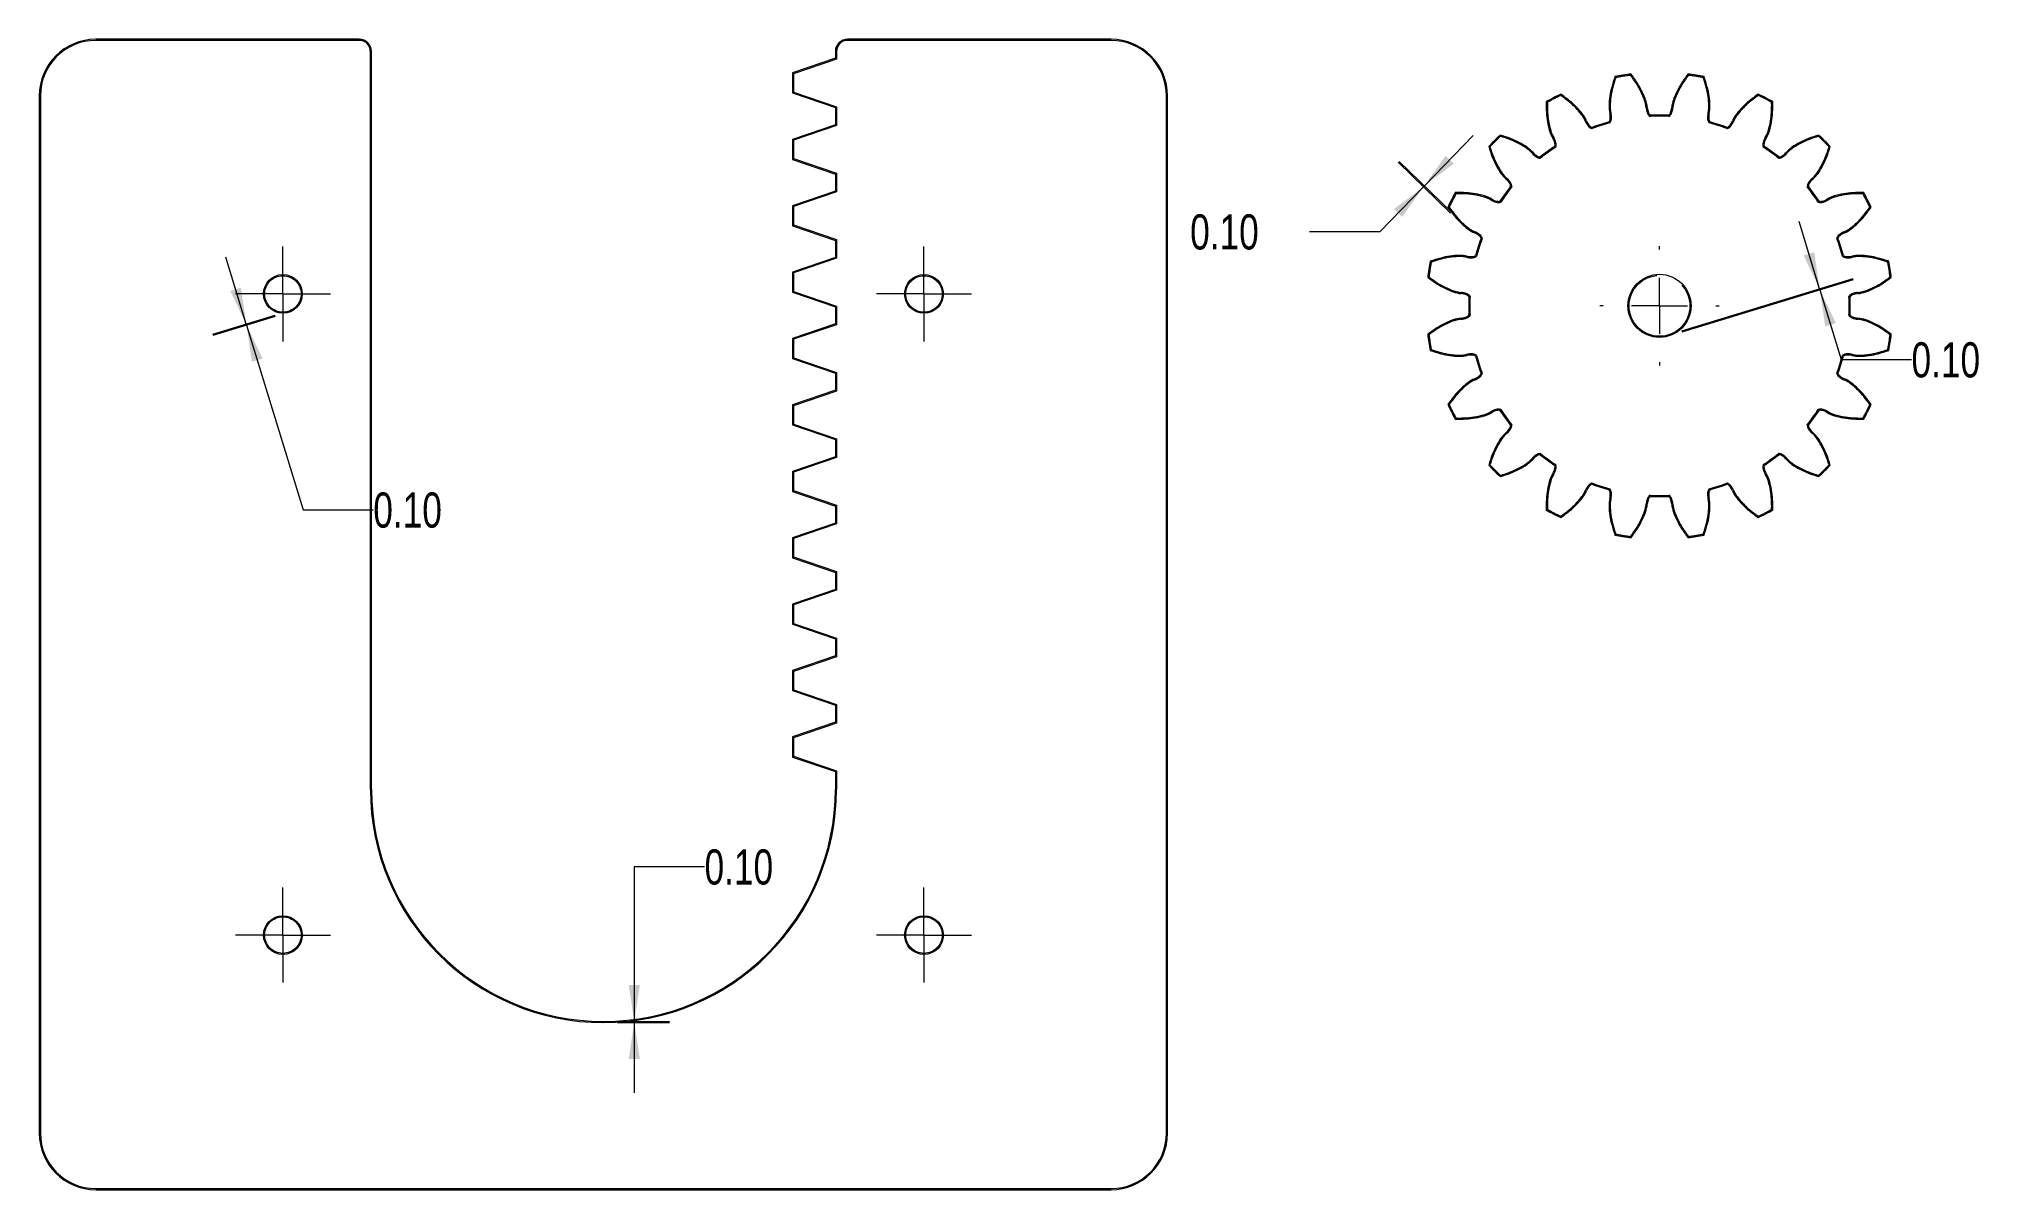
# Model space of a CAD drawing. Header units: millimetres. Extents: x 21 to 198, y 150 to 254.
import ezdxf

# ---------------------------------------------------------------- set-up
doc = ezdxf.new("R2010")
doc.units = ezdxf.units.MM
doc.linetypes.add('CENTERX2', pattern=[20.32, 12.7, -2.54, 2.54, -2.54])
doc.styles.add('SLDTEXTSTYLE0', font='TXT', dxfattribs={"width": 0.75})
doc.dimstyles.new('SLDDIMSTYLE0', dxfattribs={"dimtxt": 3.175, "dimasz": 3.302, "dimexe": 0, "dimexo": 0.0625, "dimgap": 0.79375, "dimtad": 0, "dimtih": 1, "dimtoh": 1, "dimrnd": 1e-09, "dimzin": 4, "dimdsep": 46, "dimtxsty": 'SLDTEXTSTYLE0', "dimsah": 1, "dimcen": 0.09, "dimadec": 0, "dimazin": 1, "dimtfac": 1, "dimtmove": 0, "dimatfit": 0, "dimfxl": 1, "dimfrac": 2, "dimtolj": 1, "dimtzin": 12, "dimarcsym": 0})

# ---------------------------------------------------------------- blocks, each defined once
blk = doc.blocks.new('_D')
at = {"color": 7, "linetype": 'Continuous', "lineweight": 0}
for p, q in [((80.83, 178.94), (74.48, 178.94)), ((74.48, 178.94), (74.48, 164.96)), ((72.96, 164.96), (77.66, 164.96)), ((72.96, 164.86), (77.66, 164.86)), ((74.48, 164.86), (74.48, 158.51))]:
    blk.add_line(p, q, dxfattribs=at)
for points in [[(74.48, 164.96), (74.99, 168.26), (73.98, 168.26)], [(74.48, 164.86), (73.98, 161.56), (74.99, 161.56)]]:
    blk.add_solid(points, dxfattribs=at)
at = {"color": 7, "linetype": 'Continuous', "lineweight": 0, "insert": (80.83, 180.51, 0.1), "char_height": 3.175, "attachment_point": 1, "style": 'SLDTEXTSTYLE0'}
blk.add_mtext('0.10', dxfattribs=at)
blk = doc.blocks.new('_D_1')
at = {"color": 7, "linetype": 'Continuous', "lineweight": 0}
for p, q in [((39.42, 227.96), (37.56, 234.03)), ((42, 228.75), (36.38, 227.03)), ((42.02, 228.65), (36.41, 226.94)), ((39.45, 227.87), (44.55, 211.19)), ((44.55, 211.19), (50.9, 211.19))]:
    blk.add_line(p, q, dxfattribs=at)
for points in [[(39.42, 227.96), (38.94, 231.27), (37.97, 230.97)], [(39.45, 227.87), (39.93, 224.56), (40.9, 224.86)]]:
    blk.add_solid(points, dxfattribs=at)
at = {"color": 7, "linetype": 'Continuous', "lineweight": 0, "insert": (50.9, 212.76, 0.1), "char_height": 3.175, "attachment_point": 1, "style": 'SLDTEXTSTYLE0'}
blk.add_mtext('0.10', dxfattribs=at)
blk = doc.blocks.new('SW_CENTERMARKSYMBOL_0')
at = {"color": 0, "linetype": 'Continuous', "lineweight": 0}
for p, q in [((0, 2.54), (0, 4.29)), ((0, 0), (0, 2.54)), ((-2.54, 0), (-4.29, 0)), ((0, 0), (-2.54, 0)), ((0, 0), (0, -2.54)), ((0, 0), (2.54, 0)), ((2.54, 0), (4.29, 0)), ((0, -2.54), (0, -4.29))]:
    blk.add_line(p, q, dxfattribs=at)
blk = doc.blocks.new('SW_CENTERMARKSYMBOL_1')
at = {"color": 0, "linetype": 'Continuous', "lineweight": 0}
for p, q in [((0, 2.54), (0, 4.29)), ((0, 0), (0, 2.54)), ((-2.54, 0), (-4.29, 0)), ((0, 0), (-2.54, 0)), ((0, 0), (0, -2.54)), ((0, 0), (2.54, 0)), ((2.54, 0), (4.29, 0)), ((0, -2.54), (0, -4.29))]:
    blk.add_line(p, q, dxfattribs=at)
blk = doc.blocks.new('SW_CENTERMARKSYMBOL_2')
at = {"color": 0, "linetype": 'Continuous', "lineweight": 0}
for p, q in [((0, 2.54), (0, 4.29)), ((0, 0), (0, 2.54)), ((-2.54, 0), (-4.29, 0)), ((0, 0), (-2.54, 0)), ((0, 0), (0, -2.54)), ((0, 0), (2.54, 0)), ((2.54, 0), (4.29, 0)), ((0, -2.54), (0, -4.29))]:
    blk.add_line(p, q, dxfattribs=at)
blk = doc.blocks.new('SW_CENTERMARKSYMBOL_3')
at = {"color": 0, "linetype": 'Continuous', "lineweight": 0}
for p, q in [((0, 2.54), (0, 4.29)), ((0, 0), (0, 2.54)), ((-2.54, 0), (-4.29, 0)), ((0, 0), (-2.54, 0)), ((0, 0), (0, -2.54)), ((0, 0), (2.54, 0)), ((2.54, 0), (4.29, 0)), ((0, -2.54), (0, -4.29))]:
    blk.add_line(p, q, dxfattribs=at)
blk = doc.blocks.new('_D_2')
at = {"color": 7, "linetype": 'Continuous', "lineweight": 0}
for p, q in [((145.87, 240.46), (150.29, 245.02)), ((148.24, 238.01), (143.52, 242.6)), ((148.31, 238.08), (143.59, 242.67)), ((145.8, 240.38), (141.85, 236.32)), ((141.85, 236.32), (135.5, 236.32))]:
    blk.add_line(p, q, dxfattribs=at)
for points in [[(145.87, 240.46), (148.53, 242.47), (147.8, 243.18)], [(145.8, 240.38), (143.13, 238.37), (143.86, 237.66)]]:
    blk.add_solid(points, dxfattribs=at)
at = {"color": 7, "linetype": 'Continuous', "lineweight": 0, "insert": (124.71, 237.89, 0.1), "char_height": 3.175, "attachment_point": 1, "style": 'SLDTEXTSTYLE0'}
blk.add_mtext('0.10', dxfattribs=at)
blk = doc.blocks.new('_D_3')
at = {"color": 7, "linetype": 'Continuous', "lineweight": 0}
for p, q in [((181.58, 231.17), (179.73, 237.24)), ((169.14, 227.36), (184.62, 232.1)), ((169.17, 227.27), (184.65, 232)), ((181.61, 231.07), (183.54, 224.76)), ((183.54, 224.76), (189.89, 224.76))]:
    blk.add_line(p, q, dxfattribs=at)
for points in [[(181.58, 231.17), (181.1, 234.47), (180.13, 234.18)], [(181.61, 231.07), (182.09, 227.77), (183.06, 228.06)]]:
    blk.add_solid(points, dxfattribs=at)
at = {"color": 7, "linetype": 'Continuous', "lineweight": 0, "insert": (189.89, 226.33, 0.1), "char_height": 3.175, "attachment_point": 1, "style": 'SLDTEXTSTYLE0'}
blk.add_mtext('0.10', dxfattribs=at)
blk = doc.blocks.new('SW_CENTERMARKSYMBOL_4')
at = {"color": 0, "linetype": 'Continuous', "lineweight": 0}
for p, q in [((0, 5.08), (0, 5.39)), ((0, 0), (0, 2.54)), ((-5.08, 0), (-5.39, 0)), ((0, 0), (-2.54, 0)), ((0, 0), (0, -2.54)), ((0, 0), (2.54, 0)), ((5.08, 0), (5.39, 0)), ((0, -5.08), (0, -5.39))]:
    blk.add_line(p, q, dxfattribs=at)

msp = doc.modelspace()

# ---------------------------------------------------------------- linework, layer by layer
at = {"color": 7, "linetype": 'Continuous', "lineweight": 0}
for p, q in [((49.635, 253.705), (25.821, 253.705)), ((50.735, 185.919), (50.735, 252.605)), ((92.651, 252.605), (92.651, 251.991)), ((117.565, 253.705), (93.751, 253.705)), ((92.651, 251.991), (88.782, 250.667)), ((88.782, 250.667), (88.782, 248.857)), ((88.782, 248.857), (92.651, 247.534)), ((20.721, 248.605), (20.721, 154.861)), ((92.651, 247.534), (92.651, 245.991)), ((122.665, 154.861), (122.665, 248.605)), ((92.651, 245.991), (88.782, 244.667)), ((88.782, 244.667), (88.782, 242.857)), ((88.782, 242.857), (92.651, 241.534)), ((92.651, 241.534), (92.651, 239.991)), ((92.651, 239.991), (88.782, 238.667)), ((88.782, 238.667), (88.782, 236.857)), ((88.782, 236.857), (92.651, 235.534)), ((92.651, 235.534), (92.651, 233.991)), ((92.651, 233.991), (88.782, 232.667)), ((88.782, 232.667), (88.782, 230.857)), ((88.782, 230.857), (92.651, 229.534)), ((92.651, 229.534), (92.651, 227.991)), ((92.651, 227.991), (88.782, 226.667)), ((88.782, 226.667), (88.782, 224.857)), ((88.782, 224.857), (92.651, 223.534)), ((92.651, 221.991), (88.782, 220.667)), ((92.651, 223.534), (92.651, 221.991)), ((88.782, 220.667), (88.782, 218.857)), ((88.782, 218.857), (92.651, 217.534)), ((92.651, 217.534), (92.651, 215.991)), ((92.651, 215.991), (88.782, 214.667)), ((88.782, 214.667), (88.782, 212.857)), ((88.782, 212.857), (92.651, 211.534)), ((92.651, 211.534), (92.651, 209.991)), ((92.651, 209.991), (88.782, 208.667)), ((88.782, 208.667), (88.782, 206.857)), ((88.782, 206.857), (92.651, 205.534)), ((92.651, 205.534), (92.651, 203.991)), ((92.651, 203.991), (88.782, 202.667)), ((88.782, 202.667), (88.782, 200.857)), ((88.782, 200.857), (92.651, 199.534)), ((92.651, 199.534), (92.651, 197.991)), ((92.651, 197.991), (88.782, 196.667)), ((88.782, 196.667), (88.782, 194.857)), ((88.782, 194.857), (92.651, 193.534)), ((92.651, 191.991), (88.782, 190.667)), ((92.651, 193.534), (92.651, 191.991)), ((88.782, 190.667), (88.782, 188.857)), ((88.782, 188.857), (92.651, 187.534)), ((92.651, 187.534), (92.651, 185.919)), ((25.821, 149.761), (117.565, 149.761))]:
    msp.add_line(p, q, dxfattribs=at)
at = {"color": 7, "linetype": 'Continuous', "lineweight": 15}
for p, q in [((49.635, 253.605), (25.821, 253.605)), ((50.635, 185.919), (50.635, 252.605)), ((92.751, 252.605), (92.751, 251.919)), ((117.565, 253.605), (93.751, 253.605)), ((92.751, 251.919), (88.882, 250.596)), ((88.882, 250.596), (88.882, 248.929)), ((88.882, 248.929), (92.751, 247.605)), ((20.821, 248.605), (20.821, 154.861)), ((92.751, 247.605), (92.751, 245.919)), ((122.565, 154.861), (122.565, 248.605)), ((92.751, 245.919), (88.882, 244.596)), ((88.882, 244.596), (88.882, 242.929)), ((88.882, 242.929), (92.751, 241.605)), ((92.751, 241.605), (92.751, 239.919)), ((92.751, 239.919), (88.882, 238.596)), ((88.882, 238.596), (88.882, 236.929)), ((88.882, 236.929), (92.751, 235.605)), ((92.751, 235.605), (92.751, 233.919)), ((92.751, 233.919), (88.882, 232.596)), ((88.882, 232.596), (88.882, 230.929)), ((88.882, 230.929), (92.751, 229.605)), ((92.751, 229.605), (92.751, 227.919)), ((92.751, 227.919), (88.882, 226.596)), ((88.882, 226.596), (88.882, 224.929)), ((88.882, 224.929), (92.751, 223.605)), ((92.751, 223.605), (92.751, 221.919)), ((92.751, 221.919), (88.882, 220.596)), ((88.882, 220.596), (88.882, 218.929)), ((88.882, 218.929), (92.751, 217.605)), ((92.751, 217.605), (92.751, 215.919)), ((92.751, 215.919), (88.882, 214.596)), ((88.882, 214.596), (88.882, 212.929)), ((88.882, 212.929), (92.751, 211.605)), ((92.751, 211.605), (92.751, 209.919)), ((92.751, 209.919), (88.882, 208.596)), ((88.882, 208.596), (88.882, 206.929)), ((88.882, 206.929), (92.751, 205.605)), ((92.751, 205.605), (92.751, 203.919)), ((92.751, 203.919), (88.882, 202.596)), ((88.882, 202.596), (88.882, 200.929)), ((88.882, 200.929), (92.751, 199.605)), ((92.751, 199.605), (92.751, 197.919)), ((92.751, 197.919), (88.882, 196.596)), ((88.882, 196.596), (88.882, 194.929)), ((88.882, 194.929), (92.751, 193.605)), ((92.751, 193.605), (92.751, 191.919)), ((92.751, 191.919), (88.882, 190.596)), ((88.882, 190.596), (88.882, 188.929)), ((88.882, 188.929), (92.751, 187.605)), ((92.751, 187.605), (92.751, 185.919)), ((25.821, 149.861), (117.565, 149.861))]:
    msp.add_line(p, q, dxfattribs=at)
at = {"color": 7, "linetype": 'CENTERX2', "lineweight": 0}
for p, q in [((49.635, 253.605), (25.821, 253.605)), ((50.635, 185.919), (50.635, 252.605)), ((92.751, 252.605), (92.751, 251.919)), ((117.565, 253.605), (93.751, 253.605)), ((92.751, 251.919), (88.882, 250.596)), ((88.882, 250.596), (88.882, 248.929)), ((88.882, 248.929), (92.751, 247.605)), ((20.821, 248.605), (20.821, 154.861)), ((92.751, 247.605), (92.751, 245.919)), ((122.565, 154.861), (122.565, 248.605)), ((92.751, 245.919), (88.882, 244.596)), ((88.882, 244.596), (88.882, 242.929)), ((88.882, 242.929), (92.751, 241.605)), ((92.751, 241.605), (92.751, 239.919)), ((92.751, 239.919), (88.882, 238.596)), ((88.882, 238.596), (88.882, 236.929)), ((88.882, 236.929), (92.751, 235.605)), ((92.751, 235.605), (92.751, 233.919)), ((92.751, 233.919), (88.882, 232.596)), ((88.882, 232.596), (88.882, 230.929)), ((88.882, 230.929), (92.751, 229.605)), ((92.751, 229.605), (92.751, 227.919)), ((92.751, 227.919), (88.882, 226.596)), ((88.882, 226.596), (88.882, 224.929)), ((88.882, 224.929), (92.751, 223.605)), ((92.751, 223.605), (92.751, 221.919)), ((92.751, 221.919), (88.882, 220.596)), ((88.882, 220.596), (88.882, 218.929)), ((88.882, 218.929), (92.751, 217.605)), ((92.751, 217.605), (92.751, 215.919)), ((92.751, 215.919), (88.882, 214.596)), ((88.882, 214.596), (88.882, 212.929)), ((88.882, 212.929), (92.751, 211.605)), ((92.751, 211.605), (92.751, 209.919)), ((92.751, 209.919), (88.882, 208.596)), ((88.882, 208.596), (88.882, 206.929)), ((88.882, 206.929), (92.751, 205.605)), ((92.751, 205.605), (92.751, 203.919)), ((92.751, 203.919), (88.882, 202.596)), ((88.882, 202.596), (88.882, 200.929)), ((88.882, 200.929), (92.751, 199.605)), ((92.751, 199.605), (92.751, 197.919)), ((92.751, 197.919), (88.882, 196.596)), ((88.882, 196.596), (88.882, 194.929)), ((88.882, 194.929), (92.751, 193.605)), ((92.751, 193.605), (92.751, 191.919)), ((92.751, 191.919), (88.882, 190.596)), ((88.882, 190.596), (88.882, 188.929)), ((88.882, 188.929), (92.751, 187.605)), ((92.751, 187.605), (92.751, 185.919)), ((25.821, 149.861), (117.565, 149.861))]:
    msp.add_line(p, q, dxfattribs=at)
at = {"color": 7, "linetype": 'Continuous', "lineweight": 15}
for centre, radius in [((42.728, 230.698), 1.75), ((100.658, 230.698), 1.75), ((167.119, 229.621), 2.85), ((42.728, 172.767), 1.75), ((100.658, 172.767), 1.75)]:
    msp.add_circle(centre, radius, dxfattribs=at)
at = {"color": 7, "linetype": 'Continuous', "lineweight": 0}
for centre, radius in [((42.728, 230.698), 1.75), ((100.658, 230.698), 1.75), ((167.119, 229.621), 2.85), ((42.728, 172.767), 1.75), ((100.658, 172.767), 1.75)]:
    msp.add_circle(centre, radius, dxfattribs=at)
at = {"color": 7, "linetype": 'CENTERX2', "lineweight": 0}
for centre, radius in [((42.728, 230.698), 1.65), ((100.658, 230.698), 1.65), ((167.119, 229.621), 2.75), ((42.728, 172.767), 1.65), ((100.658, 172.767), 1.65)]:
    msp.add_circle(centre, radius, dxfattribs=at)
at = {"color": 7, "linetype": 'Continuous', "lineweight": 0}
for centre, radius, start, end in [((25.821, 248.605), 5.1, 90, 180), ((49.635, 252.605), 1.1, 0, 90), ((93.751, 252.605), 1.1, 90, 180), ((117.565, 248.605), 5.1, 0, 90), ((167.119, 229.621), 21.1, 96.9994, 101.0006), ((155.821, 243.778), 11.055, 32.72431, 37.86844), ((178.418, 243.778), 11.055, 142.13156, 147.27569), ((167.119, 229.621), 21.1, 78.9994, 83.0006), ((167.119, 229.621), 21.1, 114.9994, 119.0006), ((151.999, 239.594), 11.055, 50.72431, 55.86844), ((169.841, 247.536), 7.282, 165.27569, 178.47892), ((173.49, 246.576), 11.055, 160.13156, 165.27569), ((158.995, 245.818), 7.282, 19.52108, 32.72431), ((175.243, 245.818), 7.282, 147.27569, 160.47892), ((160.748, 246.576), 11.055, 14.72431, 19.86844), ((164.398, 247.536), 7.282, 1.52108, 14.72431), ((182.239, 239.594), 11.055, 124.13156, 129.27569), ((167.119, 229.621), 21.1, 60.9994, 65.0006), ((167.939, 247.715), 11.055, 178.13156, 183.27569), ((164.172, 247.5), 7.282, 183.27569, 196.47892), ((154.388, 242.515), 7.282, 37.52108, 50.72431), ((157.866, 245.186), 2.896, 23.16751, 37.52108), ((165.456, 247.652), 2.896, 178.47892, 192.83249), ((161.046, 246.647), 1.628, 355.62575, 12.83249), ((163.129, 247.283), 2.896, 5.16751, 19.52108), ((167.634, 247.691), 1.628, 185.16751, 202.37425), ((166.643, 247.283), 0.556, 202.37425, 232.23365), ((167.119, 225.706), 21.153, 87.78797, 92.21203), ((167.595, 247.283), 0.556, 307.76635, 337.62575), ((166.604, 247.691), 1.628, 337.62575, 354.83249), ((171.109, 247.283), 2.896, 160.47892, 174.83249), ((173.193, 246.647), 1.628, 167.16751, 184.37425), ((168.782, 247.652), 2.896, 347.16751, 1.52108), ((176.372, 245.186), 2.896, 142.47892, 156.83249), ((179.85, 242.515), 7.282, 129.27569, 142.47892), ((170.067, 247.5), 7.282, 343.52108, 356.72431), ((166.299, 247.715), 11.055, 356.72431, 1.86844), ((159.966, 246.256), 2.896, 196.47892, 210.83249), ((162.025, 246.966), 1.628, 203.16751, 220.37425), ((161.209, 246.271), 0.556, 220.37425, 250.23365), ((168.329, 225.898), 21.153, 105.78797, 110.21203), ((162.114, 246.566), 0.556, 325.76635, 355.62575), ((172.124, 246.566), 0.556, 184.37425, 214.23365), ((165.909, 225.898), 21.153, 69.78797, 74.21203), ((173.029, 246.271), 0.556, 289.76635, 319.62575), ((172.213, 246.966), 1.628, 319.62575, 336.83249), ((174.272, 246.256), 2.896, 329.16751, 343.52108), ((167.119, 229.621), 21.1, 132.9994, 137.0006), ((162.307, 247.083), 11.055, 196.13156, 201.27569), ((149.657, 234.433), 11.055, 68.72431, 73.86844), ((151.027, 237.949), 7.282, 55.52108, 68.72431), ((153.51, 241.565), 2.896, 41.16751, 55.52108), ((156.915, 244.543), 1.628, 221.16751, 238.37425), ((169.42, 226.454), 21.153, 123.78797, 128.21203), ((156.082, 243.937), 1.628, 13.62575, 30.83249), ((157.123, 244.19), 0.556, 343.76635, 13.62575), ((177.115, 244.19), 0.556, 166.37425, 196.23365), ((178.157, 243.937), 1.628, 149.16751, 166.37425), ((164.818, 226.454), 21.153, 51.78797, 56.21203), ((177.323, 244.543), 1.628, 301.62575, 318.83249), ((180.729, 241.565), 2.896, 124.47892, 138.83249), ((183.212, 237.949), 7.282, 111.27569, 124.47892), ((184.581, 234.433), 11.055, 106.13156, 111.27569), ((167.119, 229.621), 21.1, 42.9994, 47.0006), ((171.931, 247.083), 11.055, 338.72431, 343.86844), ((158.791, 245.714), 7.282, 201.27569, 214.47892), ((155.176, 243.231), 2.896, 214.47892, 228.83249), ((156.353, 243.63), 0.556, 238.37425, 268.23365), ((177.885, 243.63), 0.556, 271.76635, 301.62575), ((179.063, 243.231), 2.896, 311.16751, 325.52108), ((175.447, 245.714), 7.282, 325.52108, 338.72431), ((167.119, 229.621), 21.1, 150.9994, 155.0006), ((149.025, 228.802), 11.055, 86.72431, 91.86844), ((149.241, 232.569), 7.282, 73.52108, 86.72431), ((170.286, 227.32), 21.153, 141.78797, 146.21203), ((152.198, 239.826), 1.628, 31.62575, 48.83249), ((153.11, 240.388), 0.556, 1.76635, 31.62575), ((181.128, 240.388), 0.556, 148.37425, 178.23365), ((163.952, 227.32), 21.153, 33.78797, 38.21203), ((182.04, 239.826), 1.628, 131.16751, 148.37425), ((184.997, 232.569), 7.282, 93.27569, 106.47892), ((185.213, 228.802), 11.055, 88.13156, 93.27569), ((167.119, 229.621), 21.1, 24.9994, 29.0006), ((157.147, 244.742), 11.055, 214.13156, 219.27569), ((150.485, 236.775), 2.896, 59.16751, 73.52108), ((152.803, 240.659), 1.628, 239.16751, 256.37425), ((152.551, 239.618), 0.556, 256.37425, 286.23365), ((181.687, 239.618), 0.556, 253.76635, 283.62575), ((181.435, 240.659), 1.628, 283.62575, 300.83249), ((183.753, 236.775), 2.896, 106.47892, 120.83249), ((177.091, 244.742), 11.055, 320.72431, 325.86844), ((154.226, 242.353), 7.282, 219.27569, 232.47892), ((151.555, 238.874), 2.896, 232.47892, 246.83249), ((149.775, 234.715), 1.628, 49.62575, 66.83249), ((184.463, 234.715), 1.628, 113.16751, 130.37425), ((182.684, 238.874), 2.896, 293.16751, 307.52108), ((180.012, 242.353), 7.282, 307.52108, 320.72431), ((170.843, 228.412), 21.153, 159.78797, 164.21203), ((150.469, 235.532), 0.556, 19.76635, 49.62575), ((183.769, 235.532), 0.556, 130.37425, 160.23365), ((163.396, 228.412), 21.153, 15.78797, 20.21203), ((167.119, 229.621), 21.1, 168.9994, 173.0006), ((150.164, 223.25), 11.055, 104.72431, 109.86844), ((149.205, 226.9), 7.282, 91.52108, 104.72431), ((149.089, 231.284), 2.896, 77.16751, 91.52108), ((150.093, 235.695), 1.628, 257.16751, 274.37425), ((150.175, 234.627), 0.556, 274.37425, 304.23365), ((184.063, 234.627), 0.556, 235.76635, 265.62575), ((184.145, 235.695), 1.628, 265.62575, 282.83249), ((185.15, 231.284), 2.896, 88.47892, 102.83249), ((185.033, 226.9), 7.282, 75.27569, 88.47892), ((184.074, 223.25), 11.055, 70.13156, 75.27569), ((167.119, 229.621), 21.1, 6.9994, 11.0006), ((152.963, 240.92), 11.055, 232.13156, 237.27569), ((150.923, 237.745), 7.282, 237.27569, 250.47892), ((149.457, 233.612), 2.896, 250.47892, 264.83249), ((184.781, 233.612), 2.896, 275.16751, 289.52108), ((183.315, 237.745), 7.282, 289.52108, 302.72431), ((181.276, 240.92), 11.055, 302.72431, 307.86844), ((149.05, 229.106), 1.628, 67.62575, 84.83249), ((149.458, 230.097), 0.556, 37.76635, 67.62575), ((171.034, 229.621), 21.153, 177.78797, 182.21203), ((184.781, 230.097), 0.556, 112.37425, 142.23365), ((163.204, 229.621), 21.153, 357.78797, 2.21203), ((185.188, 229.106), 1.628, 95.16751, 112.37425), ((152.963, 218.323), 11.055, 122.72431, 127.86844), ((150.923, 221.497), 7.282, 109.52108, 122.72431), ((149.457, 225.631), 2.896, 95.16751, 109.52108), ((149.05, 230.136), 1.628, 275.16751, 292.37425), ((149.458, 229.146), 0.556, 292.37425, 322.23365), ((184.781, 229.146), 0.556, 217.76635, 247.62575), ((185.188, 230.136), 1.628, 247.62575, 264.83249), ((184.781, 225.631), 2.896, 70.47892, 84.83249), ((183.315, 221.497), 7.282, 57.27569, 70.47892), ((181.276, 218.323), 11.055, 52.13156, 57.27569), ((167.119, 229.621), 21.1, 186.9994, 191.0006), ((150.164, 235.992), 11.055, 250.13156, 255.27569), ((184.074, 235.992), 11.055, 284.72431, 289.86844), ((167.119, 229.621), 21.1, 348.9994, 353.0006), ((149.205, 232.343), 7.282, 255.27569, 268.47892), ((149.089, 227.958), 2.896, 268.47892, 282.83249), ((150.093, 223.548), 1.628, 85.62575, 102.83249), ((150.175, 224.616), 0.556, 55.76635, 85.62575), ((170.843, 230.831), 21.153, 195.78797, 200.21203), ((163.396, 230.831), 21.153, 339.78797, 344.21203), ((184.063, 224.616), 0.556, 94.37425, 124.23365), ((184.145, 223.548), 1.628, 77.16751, 94.37425), ((185.15, 227.958), 2.896, 257.16751, 271.52108), ((185.033, 232.343), 7.282, 271.52108, 284.72431), ((154.226, 216.89), 7.282, 127.52108, 140.72431), ((151.555, 220.369), 2.896, 113.16751, 127.52108), ((149.775, 224.528), 1.628, 293.16751, 310.37425), ((150.469, 223.711), 0.556, 310.37425, 340.23365), ((183.769, 223.711), 0.556, 199.76635, 229.62575), ((184.463, 224.528), 1.628, 229.62575, 246.83249), ((182.684, 220.369), 2.896, 52.47892, 66.83249), ((180.012, 216.89), 7.282, 39.27569, 52.47892), ((157.147, 214.501), 11.055, 140.72431, 145.86844), ((167.119, 229.621), 21.1, 204.9994, 209.0006), ((167.119, 229.621), 21.1, 330.9994, 335.0006), ((177.091, 214.501), 11.055, 34.13156, 39.27569), ((149.025, 230.441), 11.055, 268.13156, 273.27569), ((149.241, 226.674), 7.282, 273.27569, 286.47892), ((150.485, 222.468), 2.896, 286.47892, 300.83249), ((152.803, 218.584), 1.628, 103.62575, 120.83249), ((152.551, 219.625), 0.556, 73.76635, 103.62575), ((170.286, 231.923), 21.153, 213.78797, 218.21203), ((152.198, 219.417), 1.628, 311.16751, 328.37425), ((153.11, 218.855), 0.556, 328.37425, 358.23365), ((163.952, 231.923), 21.153, 321.78797, 326.21203), ((181.128, 218.855), 0.556, 181.76635, 211.62575), ((182.04, 219.417), 1.628, 211.62575, 228.83249), ((181.687, 219.625), 0.556, 76.37425, 106.23365), ((181.435, 218.584), 1.628, 59.16751, 76.37425), ((183.753, 222.468), 2.896, 239.16751, 253.52108), ((184.997, 226.674), 7.282, 253.52108, 266.72431), ((185.213, 230.441), 11.055, 266.72431, 271.86844), ((158.791, 213.529), 7.282, 145.52108, 158.72431), ((155.176, 216.012), 2.896, 131.16751, 145.52108), ((179.063, 216.012), 2.896, 34.47892, 48.83249), ((175.447, 213.529), 7.282, 21.27569, 34.47892), ((162.307, 212.16), 11.055, 158.72431, 163.86844), ((167.119, 229.621), 21.1, 222.9994, 227.0006), ((151.027, 221.294), 7.282, 291.27569, 304.47892), ((153.51, 217.678), 2.896, 304.47892, 318.83249), ((156.915, 214.7), 1.628, 121.62575, 138.83249), ((156.353, 215.613), 0.556, 91.76635, 121.62575), ((169.42, 232.789), 21.153, 231.78797, 236.21203), ((156.082, 215.306), 1.628, 329.16751, 346.37425), ((157.123, 215.053), 0.556, 346.37425, 16.23365), ((177.115, 215.053), 0.556, 163.76635, 193.62575), ((178.157, 215.306), 1.628, 193.62575, 210.83249), ((164.818, 232.789), 21.153, 303.78797, 308.21203), ((177.885, 215.613), 0.556, 58.37425, 88.23365), ((177.323, 214.7), 1.628, 41.16751, 58.37425), ((180.729, 217.678), 2.896, 221.16751, 235.52108), ((183.212, 221.294), 7.282, 235.52108, 248.72431), ((167.119, 229.621), 21.1, 312.9994, 317.0006), ((171.931, 212.16), 11.055, 16.13156, 21.27569), ((149.657, 224.81), 11.055, 286.13156, 291.27569), ((164.172, 211.743), 7.282, 163.52108, 176.72431), ((159.966, 212.987), 2.896, 149.16751, 163.52108), ((162.025, 212.277), 1.628, 139.62575, 156.83249), ((161.209, 212.971), 0.556, 109.76635, 139.62575), ((168.329, 233.345), 21.153, 249.78797, 254.21203), ((165.909, 233.345), 21.153, 285.78797, 290.21203), ((173.029, 212.971), 0.556, 40.37425, 70.23365), ((172.213, 212.277), 1.628, 23.16751, 40.37425), ((174.272, 212.987), 2.896, 16.47892, 30.83249), ((170.067, 211.743), 7.282, 3.27569, 16.47892), ((184.581, 224.81), 11.055, 248.72431, 253.86844), ((167.939, 211.528), 11.055, 176.72431, 181.86844), ((154.388, 216.728), 7.282, 309.27569, 322.47892), ((157.866, 214.057), 2.896, 322.47892, 336.83249), ((165.456, 211.591), 2.896, 167.16751, 181.52108), ((169.841, 211.707), 7.282, 181.52108, 194.72431), ((162.114, 212.677), 0.556, 4.37425, 34.23365), ((161.046, 212.596), 1.628, 347.16751, 4.37425), ((163.129, 211.96), 2.896, 340.47892, 354.83249), ((167.634, 211.552), 1.628, 157.62575, 174.83249), ((166.643, 211.96), 0.556, 127.76635, 157.62575), ((167.119, 233.536), 21.153, 267.78797, 272.21203), ((167.595, 211.96), 0.556, 22.37425, 52.23365), ((166.604, 211.552), 1.628, 5.16751, 22.37425), ((171.109, 211.96), 2.896, 185.16751, 199.52108), ((164.398, 211.707), 7.282, 345.27569, 358.47892), ((173.193, 212.596), 1.628, 175.62575, 192.83249), ((172.124, 212.677), 0.556, 145.76635, 175.62575), ((168.782, 211.591), 2.896, 358.47892, 12.83249), ((176.372, 214.057), 2.896, 203.16751, 217.52108), ((179.85, 216.728), 7.282, 217.52108, 230.72431), ((166.299, 211.528), 11.055, 358.13156, 3.27569), ((167.119, 229.621), 21.1, 240.9994, 245.0006), ((151.999, 219.649), 11.055, 304.13156, 309.27569), ((173.49, 212.666), 11.055, 194.72431, 199.86844), ((158.995, 213.425), 7.282, 327.27569, 340.47892), ((175.243, 213.425), 7.282, 199.52108, 212.72431), ((160.748, 212.666), 11.055, 340.13156, 345.27569), ((182.239, 219.649), 11.055, 230.72431, 235.86844), ((167.119, 229.621), 21.1, 294.9994, 299.0006), ((167.119, 229.621), 21.1, 258.9994, 263.0006), ((155.821, 215.465), 11.055, 322.13156, 327.27569), ((178.418, 215.465), 11.055, 212.72431, 217.86844), ((167.119, 229.621), 21.1, 276.9994, 281.0006), ((71.693, 185.919), 20.958, 180, 0), ((25.821, 154.861), 5.1, 180, 270), ((117.565, 154.861), 5.1, 270, 0)]:
    msp.add_arc(centre, radius, start, end, dxfattribs=at)
at = {"color": 7, "linetype": 'Continuous', "lineweight": 15}
for centre, radius, start, end in [((25.821, 248.605), 5, 90, 180), ((49.635, 252.605), 1, 0, 90), ((93.751, 252.605), 1, 90, 180), ((117.565, 248.605), 5, 0, 90), ((167.119, 229.621), 21, 97.15452, 100.84548), ((155.821, 243.778), 10.955, 32.72431, 37.57174), ((178.418, 243.778), 10.955, 142.42826, 147.27569), ((167.119, 229.621), 21, 79.15452, 82.84548), ((167.119, 229.621), 21, 115.15452, 118.84548), ((151.999, 239.594), 10.955, 50.72431, 55.57174), ((169.841, 247.536), 7.182, 165.27569, 178.47892), ((173.49, 246.576), 10.955, 160.42826, 165.27569), ((158.995, 245.818), 7.182, 19.52108, 32.72431), ((175.243, 245.818), 7.182, 147.27569, 160.47892), ((160.748, 246.576), 10.955, 14.72431, 19.57174), ((164.398, 247.536), 7.182, 1.52108, 14.72431), ((182.239, 239.594), 10.955, 124.42826, 129.27569), ((167.119, 229.621), 21, 61.15452, 64.84548), ((167.939, 247.715), 10.955, 178.42826, 183.27569), ((164.172, 247.5), 7.182, 183.27569, 196.47892), ((154.388, 242.515), 7.182, 37.52108, 50.72431), ((157.866, 245.186), 2.796, 23.16751, 37.52108), ((165.456, 247.652), 2.796, 178.47892, 192.83249), ((161.046, 246.647), 1.728, 355.62575, 12.83249), ((163.129, 247.283), 2.796, 5.16751, 19.52108), ((167.634, 247.691), 1.728, 185.16751, 202.37425), ((166.643, 247.283), 0.656, 202.37425, 235.52904), ((167.595, 247.283), 0.656, 304.47096, 337.62575), ((166.604, 247.691), 1.728, 337.62575, 354.83249), ((171.109, 247.283), 2.796, 160.47892, 174.83249), ((173.193, 246.647), 1.728, 167.16751, 184.37425), ((168.782, 247.652), 2.796, 347.16751, 1.52108), ((176.372, 245.186), 2.796, 142.47892, 156.83249), ((179.85, 242.515), 7.182, 129.27569, 142.47892), ((170.067, 247.5), 7.182, 343.52108, 356.72431), ((166.299, 247.715), 10.955, 356.72431, 1.57174), ((159.966, 246.256), 2.796, 196.47892, 210.83249), ((162.025, 246.966), 1.728, 203.16751, 220.37425), ((161.209, 246.271), 0.656, 220.37425, 253.52904), ((168.329, 225.898), 21.053, 105.69366, 110.30634), ((162.114, 246.566), 0.656, 322.47096, 355.62575), ((167.119, 225.706), 21.053, 87.69366, 92.30634), ((172.124, 246.566), 0.656, 184.37425, 217.52904), ((165.909, 225.898), 21.053, 69.69366, 74.30634), ((173.029, 246.271), 0.656, 286.47096, 319.62575), ((172.213, 246.966), 1.728, 319.62575, 336.83249), ((174.272, 246.256), 2.796, 329.16751, 343.52108), ((167.119, 229.621), 21, 133.15452, 136.84548), ((162.307, 247.083), 10.955, 196.42826, 201.27569), ((149.657, 234.433), 10.955, 68.72431, 73.57174), ((151.027, 237.949), 7.182, 55.52108, 68.72431), ((153.51, 241.565), 2.796, 41.16751, 55.52108), ((156.915, 244.543), 1.728, 221.16751, 238.37425), ((169.42, 226.454), 21.053, 123.69366, 128.30634), ((156.082, 243.937), 1.728, 13.62575, 30.83249), ((157.123, 244.19), 0.656, 340.47096, 13.62575), ((177.115, 244.19), 0.656, 166.37425, 199.52904), ((178.157, 243.937), 1.728, 149.16751, 166.37425), ((164.818, 226.454), 21.053, 51.69366, 56.30634), ((177.323, 244.543), 1.728, 301.62575, 318.83249), ((180.729, 241.565), 2.796, 124.47892, 138.83249), ((183.212, 237.949), 7.182, 111.27569, 124.47892), ((184.581, 234.433), 10.955, 106.42826, 111.27569), ((167.119, 229.621), 21, 43.15452, 46.84548), ((171.931, 247.083), 10.955, 338.72431, 343.57174), ((158.791, 245.714), 7.182, 201.27569, 214.47892), ((155.176, 243.231), 2.796, 214.47892, 228.83249), ((156.353, 243.63), 0.656, 238.37425, 271.52904), ((177.885, 243.63), 0.656, 268.47096, 301.62575), ((179.063, 243.231), 2.796, 311.16751, 325.52108), ((175.447, 245.714), 7.182, 325.52108, 338.72431), ((167.119, 229.621), 21, 151.15452, 154.84548), ((149.025, 228.802), 10.955, 86.72431, 91.57174), ((170.286, 227.32), 21.053, 141.69366, 146.30634), ((152.198, 239.826), 1.728, 31.62575, 48.83249), ((153.11, 240.388), 0.656, 358.47096, 31.62575), ((181.128, 240.388), 0.656, 148.37425, 181.52904), ((163.952, 227.32), 21.053, 33.69366, 38.30634), ((182.04, 239.826), 1.728, 131.16751, 148.37425), ((185.213, 228.802), 10.955, 88.42826, 93.27569), ((167.119, 229.621), 21, 25.15452, 28.84548), ((157.147, 244.742), 10.955, 214.42826, 219.27569), ((149.241, 232.569), 7.182, 73.52108, 86.72431), ((150.485, 236.775), 2.796, 59.16751, 73.52108), ((152.803, 240.659), 1.728, 239.16751, 256.37425), ((152.551, 239.618), 0.656, 256.37425, 289.52904), ((181.687, 239.618), 0.656, 250.47096, 283.62575), ((181.435, 240.659), 1.728, 283.62575, 300.83249), ((183.753, 236.775), 2.796, 106.47892, 120.83249), ((184.997, 232.569), 7.182, 93.27569, 106.47892), ((177.091, 244.742), 10.955, 320.72431, 325.57174), ((154.226, 242.353), 7.182, 219.27569, 232.47892), ((151.555, 238.874), 2.796, 232.47892, 246.83249), ((149.775, 234.715), 1.728, 49.62575, 66.83249), ((184.463, 234.715), 1.728, 113.16751, 130.37425), ((182.684, 238.874), 2.796, 293.16751, 307.52108), ((180.012, 242.353), 7.182, 307.52108, 320.72431), ((170.843, 228.412), 21.053, 159.69366, 164.30634), ((150.469, 235.532), 0.656, 16.47096, 49.62575), ((183.769, 235.532), 0.656, 130.37425, 163.52904), ((163.396, 228.412), 21.053, 15.69366, 20.30634), ((167.119, 229.621), 21, 169.15452, 172.84548), ((150.164, 223.25), 10.955, 104.72431, 109.57174), ((149.205, 226.9), 7.182, 91.52108, 104.72431), ((149.089, 231.284), 2.796, 77.16751, 91.52108), ((150.093, 235.695), 1.728, 257.16751, 274.37425), ((150.175, 234.627), 0.656, 274.37425, 307.52904), ((184.063, 234.627), 0.656, 232.47096, 265.62575), ((184.145, 235.695), 1.728, 265.62575, 282.83249), ((185.15, 231.284), 2.796, 88.47892, 102.83249), ((185.033, 226.9), 7.182, 75.27569, 88.47892), ((184.074, 223.25), 10.955, 70.42826, 75.27569), ((167.119, 229.621), 21, 7.15452, 10.84548), ((152.963, 240.92), 10.955, 232.42826, 237.27569), ((150.923, 237.745), 7.182, 237.27569, 250.47892), ((149.457, 233.612), 2.796, 250.47892, 264.83249), ((184.781, 233.612), 2.796, 275.16751, 289.52108), ((183.315, 237.745), 7.182, 289.52108, 302.72431), ((181.276, 240.92), 10.955, 302.72431, 307.57174), ((149.05, 229.106), 1.728, 67.62575, 84.83249), ((149.458, 230.097), 0.656, 34.47096, 67.62575), ((171.034, 229.621), 21.053, 177.69366, 182.30634), ((184.781, 230.097), 0.656, 112.37425, 145.52904), ((163.204, 229.621), 21.053, 357.69366, 2.30634), ((185.188, 229.106), 1.728, 95.16751, 112.37425), ((152.963, 218.323), 10.955, 122.72431, 127.57174), ((150.923, 221.497), 7.182, 109.52108, 122.72431), ((149.457, 225.631), 2.796, 95.16751, 109.52108), ((149.05, 230.136), 1.728, 275.16751, 292.37425), ((149.458, 229.146), 0.656, 292.37425, 325.52904), ((184.781, 229.146), 0.656, 214.47096, 247.62575), ((185.188, 230.136), 1.728, 247.62575, 264.83249), ((184.781, 225.631), 2.796, 70.47892, 84.83249), ((183.315, 221.497), 7.182, 57.27569, 70.47892), ((181.276, 218.323), 10.955, 52.42826, 57.27569), ((167.119, 229.621), 21, 187.15452, 190.84548), ((150.164, 235.992), 10.955, 250.42826, 255.27569), ((184.074, 235.992), 10.955, 284.72431, 289.57174), ((167.119, 229.621), 21, 349.15452, 352.84548), ((149.205, 232.343), 7.182, 255.27569, 268.47892), ((149.089, 227.958), 2.796, 268.47892, 282.83249), ((150.093, 223.548), 1.728, 85.62575, 102.83249), ((150.175, 224.616), 0.656, 52.47096, 85.62575), ((170.843, 230.831), 21.053, 195.69366, 200.30634), ((163.396, 230.831), 21.053, 339.69366, 344.30634), ((184.063, 224.616), 0.656, 94.37425, 127.52904), ((184.145, 223.548), 1.728, 77.16751, 94.37425), ((185.15, 227.958), 2.796, 257.16751, 271.52108), ((185.033, 232.343), 7.182, 271.52108, 284.72431), ((154.226, 216.89), 7.182, 127.52108, 140.72431), ((151.555, 220.369), 2.796, 113.16751, 127.52108), ((149.775, 224.528), 1.728, 293.16751, 310.37425), ((150.469, 223.711), 0.656, 310.37425, 343.52904), ((183.769, 223.711), 0.656, 196.47096, 229.62575), ((184.463, 224.528), 1.728, 229.62575, 246.83249), ((182.684, 220.369), 2.796, 52.47892, 66.83249), ((180.012, 216.89), 7.182, 39.27569, 52.47892), ((157.147, 214.501), 10.955, 140.72431, 145.57174), ((167.119, 229.621), 21, 205.15452, 208.84548), ((152.803, 218.584), 1.728, 103.62575, 120.83249), ((152.551, 219.625), 0.656, 70.47096, 103.62575), ((170.286, 231.923), 21.053, 213.69366, 218.30634), ((163.952, 231.923), 21.053, 321.69366, 326.30634), ((181.687, 219.625), 0.656, 76.37425, 109.52904), ((181.435, 218.584), 1.728, 59.16751, 76.37425), ((167.119, 229.621), 21, 331.15452, 334.84548), ((177.091, 214.501), 10.955, 34.42826, 39.27569), ((149.025, 230.441), 10.955, 268.42826, 273.27569), ((149.241, 226.674), 7.182, 273.27569, 286.47892), ((150.485, 222.468), 2.796, 286.47892, 300.83249), ((152.198, 219.417), 1.728, 311.16751, 328.37425), ((153.11, 218.855), 0.656, 328.37425, 1.52904), ((181.128, 218.855), 0.656, 178.47096, 211.62575), ((182.04, 219.417), 1.728, 211.62575, 228.83249), ((183.753, 222.468), 2.796, 239.16751, 253.52108), ((184.997, 226.674), 7.182, 253.52108, 266.72431), ((185.213, 230.441), 10.955, 266.72431, 271.57174), ((158.791, 213.529), 7.182, 145.52108, 158.72431), ((155.176, 216.012), 2.796, 131.16751, 145.52108), ((179.063, 216.012), 2.796, 34.47892, 48.83249), ((175.447, 213.529), 7.182, 21.27569, 34.47892), ((162.307, 212.16), 10.955, 158.72431, 163.57174), ((167.119, 229.621), 21, 223.15452, 226.84548), ((151.027, 221.294), 7.182, 291.27569, 304.47892), ((153.51, 217.678), 2.796, 304.47892, 318.83249), ((156.915, 214.7), 1.728, 121.62575, 138.83249), ((156.353, 215.613), 0.656, 88.47096, 121.62575), ((169.42, 232.789), 21.053, 231.69366, 236.30634), ((156.082, 215.306), 1.728, 329.16751, 346.37425), ((157.123, 215.053), 0.656, 346.37425, 19.52904), ((177.115, 215.053), 0.656, 160.47096, 193.62575), ((178.157, 215.306), 1.728, 193.62575, 210.83249), ((164.818, 232.789), 21.053, 303.69366, 308.30634), ((177.885, 215.613), 0.656, 58.37425, 91.52904), ((177.323, 214.7), 1.728, 41.16751, 58.37425), ((180.729, 217.678), 2.796, 221.16751, 235.52108), ((183.212, 221.294), 7.182, 235.52108, 248.72431), ((167.119, 229.621), 21, 313.15452, 316.84548), ((171.931, 212.16), 10.955, 16.42826, 21.27569), ((149.657, 224.81), 10.955, 286.42826, 291.27569), ((164.172, 211.743), 7.182, 163.52108, 176.72431), ((159.966, 212.987), 2.796, 149.16751, 163.52108), ((162.025, 212.277), 1.728, 139.62575, 156.83249), ((161.209, 212.971), 0.656, 106.47096, 139.62575), ((168.329, 233.345), 21.053, 249.69366, 254.30634), ((165.909, 233.345), 21.053, 285.69366, 290.30634), ((173.029, 212.971), 0.656, 40.37425, 73.52904), ((172.213, 212.277), 1.728, 23.16751, 40.37425), ((174.272, 212.987), 2.796, 16.47892, 30.83249), ((170.067, 211.743), 7.182, 3.27569, 16.47892), ((184.581, 224.81), 10.955, 248.72431, 253.57174), ((167.939, 211.528), 10.955, 176.72431, 181.57174), ((154.388, 216.728), 7.182, 309.27569, 322.47892), ((157.866, 214.057), 2.796, 322.47892, 336.83249), ((162.114, 212.677), 0.656, 4.37425, 37.52904), ((165.456, 211.591), 2.796, 167.16751, 181.52108), ((169.841, 211.707), 7.182, 181.52108, 194.72431), ((161.046, 212.596), 1.728, 347.16751, 4.37425), ((163.129, 211.96), 2.796, 340.47892, 354.83249), ((167.634, 211.552), 1.728, 157.62575, 174.83249), ((166.643, 211.96), 0.656, 124.47096, 157.62575), ((167.119, 233.536), 21.053, 267.69366, 272.30634), ((167.595, 211.96), 0.656, 22.37425, 55.52904), ((166.604, 211.552), 1.728, 5.16751, 22.37425), ((171.109, 211.96), 2.796, 185.16751, 199.52108), ((164.398, 211.707), 7.182, 345.27569, 358.47892), ((173.193, 212.596), 1.728, 175.62575, 192.83249), ((172.124, 212.677), 0.656, 142.47096, 175.62575), ((168.782, 211.591), 2.796, 358.47892, 12.83249), ((176.372, 214.057), 2.796, 203.16751, 217.52108), ((179.85, 216.728), 7.182, 217.52108, 230.72431), ((166.299, 211.528), 10.955, 358.42826, 3.27569), ((167.119, 229.621), 21, 241.15452, 244.84548), ((151.999, 219.649), 10.955, 304.42826, 309.27569), ((173.49, 212.666), 10.955, 194.72431, 199.57174), ((158.995, 213.425), 7.182, 327.27569, 340.47892), ((175.243, 213.425), 7.182, 199.52108, 212.72431), ((160.748, 212.666), 10.955, 340.42826, 345.27569), ((182.239, 219.649), 10.955, 230.72431, 235.57174), ((167.119, 229.621), 21, 295.15452, 298.84548), ((167.119, 229.621), 21, 259.15452, 262.84548), ((155.821, 215.465), 10.955, 322.42826, 327.27569), ((178.418, 215.465), 10.955, 212.72431, 217.57174), ((167.119, 229.621), 21, 277.15452, 280.84548), ((71.693, 185.919), 21.058, 180, 0), ((25.821, 154.861), 5, 180, 270), ((117.565, 154.861), 5, 270, 0)]:
    msp.add_arc(centre, radius, start, end, dxfattribs=at)
at = {"color": 7, "linetype": 'CENTERX2', "lineweight": 0}
for centre, radius, start, end in [((25.821, 248.605), 5, 90, 180), ((49.635, 252.605), 1, 0, 90), ((93.751, 252.605), 1, 90, 180), ((117.565, 248.605), 5, 0, 90), ((167.119, 229.621), 21, 97.15452, 100.84548), ((155.821, 243.778), 10.955, 32.72431, 37.57174), ((178.418, 243.778), 10.955, 142.42826, 147.27569), ((167.119, 229.621), 21, 79.15452, 82.84548), ((167.119, 229.621), 21, 115.15452, 118.84548), ((151.999, 239.594), 10.955, 50.72431, 55.57174), ((169.841, 247.536), 7.182, 165.27569, 178.47892), ((173.49, 246.576), 10.955, 160.42826, 165.27569), ((158.995, 245.818), 7.182, 19.52108, 32.72431), ((175.243, 245.818), 7.182, 147.27569, 160.47892), ((160.748, 246.576), 10.955, 14.72431, 19.57174), ((164.398, 247.536), 7.182, 1.52108, 14.72431), ((182.239, 239.594), 10.955, 124.42826, 129.27569), ((167.119, 229.621), 21, 61.15452, 64.84548), ((167.939, 247.715), 10.955, 178.42826, 183.27569), ((164.172, 247.5), 7.182, 183.27569, 196.47892), ((154.388, 242.515), 7.182, 37.52108, 50.72431), ((157.866, 245.186), 2.796, 23.16751, 37.52108), ((165.456, 247.652), 2.796, 178.47892, 192.83249), ((161.046, 246.647), 1.728, 355.62575, 12.83249), ((163.129, 247.283), 2.796, 5.16751, 19.52108), ((167.634, 247.691), 1.728, 185.16751, 202.37425), ((166.643, 247.283), 0.656, 202.37425, 235.52904), ((167.595, 247.283), 0.656, 304.47096, 337.62575), ((166.604, 247.691), 1.728, 337.62575, 354.83249), ((171.109, 247.283), 2.796, 160.47892, 174.83249), ((173.193, 246.647), 1.728, 167.16751, 184.37425), ((168.782, 247.652), 2.796, 347.16751, 1.52108), ((176.372, 245.186), 2.796, 142.47892, 156.83249), ((179.85, 242.515), 7.182, 129.27569, 142.47892), ((170.067, 247.5), 7.182, 343.52108, 356.72431), ((166.299, 247.715), 10.955, 356.72431, 1.57174), ((159.966, 246.256), 2.796, 196.47892, 210.83249), ((162.025, 246.966), 1.728, 203.16751, 220.37425), ((161.209, 246.271), 0.656, 220.37425, 253.52904), ((168.329, 225.898), 21.053, 105.69366, 110.30634), ((162.114, 246.566), 0.656, 322.47096, 355.62575), ((167.119, 225.706), 21.053, 87.69366, 92.30634), ((172.124, 246.566), 0.656, 184.37425, 217.52904), ((165.909, 225.898), 21.053, 69.69366, 74.30634), ((173.029, 246.271), 0.656, 286.47096, 319.62575), ((172.213, 246.966), 1.728, 319.62575, 336.83249), ((174.272, 246.256), 2.796, 329.16751, 343.52108), ((167.119, 229.621), 21, 133.15452, 136.84548), ((162.307, 247.083), 10.955, 196.42826, 201.27569), ((149.657, 234.433), 10.955, 68.72431, 73.57174), ((151.027, 237.949), 7.182, 55.52108, 68.72431), ((153.51, 241.565), 2.796, 41.16751, 55.52108), ((156.915, 244.543), 1.728, 221.16751, 238.37425), ((169.42, 226.454), 21.053, 123.69366, 128.30634), ((156.082, 243.937), 1.728, 13.62575, 30.83249), ((157.123, 244.19), 0.656, 340.47096, 13.62575), ((177.115, 244.19), 0.656, 166.37425, 199.52904), ((178.157, 243.937), 1.728, 149.16751, 166.37425), ((164.818, 226.454), 21.053, 51.69366, 56.30634), ((177.323, 244.543), 1.728, 301.62575, 318.83249), ((180.729, 241.565), 2.796, 124.47892, 138.83249), ((183.212, 237.949), 7.182, 111.27569, 124.47892), ((184.581, 234.433), 10.955, 106.42826, 111.27569), ((167.119, 229.621), 21, 43.15452, 46.84548), ((171.931, 247.083), 10.955, 338.72431, 343.57174), ((158.791, 245.714), 7.182, 201.27569, 214.47892), ((155.176, 243.231), 2.796, 214.47892, 228.83249), ((156.353, 243.63), 0.656, 238.37425, 271.52904), ((177.885, 243.63), 0.656, 268.47096, 301.62575), ((179.063, 243.231), 2.796, 311.16751, 325.52108), ((175.447, 245.714), 7.182, 325.52108, 338.72431), ((167.119, 229.621), 21, 151.15452, 154.84548), ((149.025, 228.802), 10.955, 86.72431, 91.57174), ((170.286, 227.32), 21.053, 141.69366, 146.30634), ((152.198, 239.826), 1.728, 31.62575, 48.83249), ((153.11, 240.388), 0.656, 358.47096, 31.62575), ((181.128, 240.388), 0.656, 148.37425, 181.52904), ((163.952, 227.32), 21.053, 33.69366, 38.30634), ((182.04, 239.826), 1.728, 131.16751, 148.37425), ((185.213, 228.802), 10.955, 88.42826, 93.27569), ((167.119, 229.621), 21, 25.15452, 28.84548), ((157.147, 244.742), 10.955, 214.42826, 219.27569), ((149.241, 232.569), 7.182, 73.52108, 86.72431), ((150.485, 236.775), 2.796, 59.16751, 73.52108), ((152.803, 240.659), 1.728, 239.16751, 256.37425), ((152.551, 239.618), 0.656, 256.37425, 289.52904), ((181.687, 239.618), 0.656, 250.47096, 283.62575), ((181.435, 240.659), 1.728, 283.62575, 300.83249), ((183.753, 236.775), 2.796, 106.47892, 120.83249), ((184.997, 232.569), 7.182, 93.27569, 106.47892), ((177.091, 244.742), 10.955, 320.72431, 325.57174), ((154.226, 242.353), 7.182, 219.27569, 232.47892), ((151.555, 238.874), 2.796, 232.47892, 246.83249), ((149.775, 234.715), 1.728, 49.62575, 66.83249), ((184.463, 234.715), 1.728, 113.16751, 130.37425), ((182.684, 238.874), 2.796, 293.16751, 307.52108), ((180.012, 242.353), 7.182, 307.52108, 320.72431), ((170.843, 228.412), 21.053, 159.69366, 164.30634), ((150.469, 235.532), 0.656, 16.47096, 49.62575), ((183.769, 235.532), 0.656, 130.37425, 163.52904), ((163.396, 228.412), 21.053, 15.69366, 20.30634), ((167.119, 229.621), 21, 169.15452, 172.84548), ((150.164, 223.25), 10.955, 104.72431, 109.57174), ((149.205, 226.9), 7.182, 91.52108, 104.72431), ((149.089, 231.284), 2.796, 77.16751, 91.52108), ((150.093, 235.695), 1.728, 257.16751, 274.37425), ((150.175, 234.627), 0.656, 274.37425, 307.52904), ((184.063, 234.627), 0.656, 232.47096, 265.62575), ((184.145, 235.695), 1.728, 265.62575, 282.83249), ((185.15, 231.284), 2.796, 88.47892, 102.83249), ((185.033, 226.9), 7.182, 75.27569, 88.47892), ((184.074, 223.25), 10.955, 70.42826, 75.27569), ((167.119, 229.621), 21, 7.15452, 10.84548), ((152.963, 240.92), 10.955, 232.42826, 237.27569), ((150.923, 237.745), 7.182, 237.27569, 250.47892), ((149.457, 233.612), 2.796, 250.47892, 264.83249), ((184.781, 233.612), 2.796, 275.16751, 289.52108), ((183.315, 237.745), 7.182, 289.52108, 302.72431), ((181.276, 240.92), 10.955, 302.72431, 307.57174), ((149.05, 229.106), 1.728, 67.62575, 84.83249), ((149.458, 230.097), 0.656, 34.47096, 67.62575), ((171.034, 229.621), 21.053, 177.69366, 182.30634), ((184.781, 230.097), 0.656, 112.37425, 145.52904), ((163.204, 229.621), 21.053, 357.69366, 2.30634), ((185.188, 229.106), 1.728, 95.16751, 112.37425), ((152.963, 218.323), 10.955, 122.72431, 127.57174), ((150.923, 221.497), 7.182, 109.52108, 122.72431), ((149.457, 225.631), 2.796, 95.16751, 109.52108), ((149.05, 230.136), 1.728, 275.16751, 292.37425), ((149.458, 229.146), 0.656, 292.37425, 325.52904), ((184.781, 229.146), 0.656, 214.47096, 247.62575), ((185.188, 230.136), 1.728, 247.62575, 264.83249), ((184.781, 225.631), 2.796, 70.47892, 84.83249), ((183.315, 221.497), 7.182, 57.27569, 70.47892), ((181.276, 218.323), 10.955, 52.42826, 57.27569), ((167.119, 229.621), 21, 187.15452, 190.84548), ((150.164, 235.992), 10.955, 250.42826, 255.27569), ((184.074, 235.992), 10.955, 284.72431, 289.57174), ((167.119, 229.621), 21, 349.15452, 352.84548), ((149.205, 232.343), 7.182, 255.27569, 268.47892), ((149.089, 227.958), 2.796, 268.47892, 282.83249), ((150.093, 223.548), 1.728, 85.62575, 102.83249), ((150.175, 224.616), 0.656, 52.47096, 85.62575), ((170.843, 230.831), 21.053, 195.69366, 200.30634), ((163.396, 230.831), 21.053, 339.69366, 344.30634), ((184.063, 224.616), 0.656, 94.37425, 127.52904), ((184.145, 223.548), 1.728, 77.16751, 94.37425), ((185.15, 227.958), 2.796, 257.16751, 271.52108), ((185.033, 232.343), 7.182, 271.52108, 284.72431), ((154.226, 216.89), 7.182, 127.52108, 140.72431), ((151.555, 220.369), 2.796, 113.16751, 127.52108), ((149.775, 224.528), 1.728, 293.16751, 310.37425), ((150.469, 223.711), 0.656, 310.37425, 343.52904), ((183.769, 223.711), 0.656, 196.47096, 229.62575), ((184.463, 224.528), 1.728, 229.62575, 246.83249), ((182.684, 220.369), 2.796, 52.47892, 66.83249), ((180.012, 216.89), 7.182, 39.27569, 52.47892), ((157.147, 214.501), 10.955, 140.72431, 145.57174), ((167.119, 229.621), 21, 205.15452, 208.84548), ((152.803, 218.584), 1.728, 103.62575, 120.83249), ((152.551, 219.625), 0.656, 70.47096, 103.62575), ((170.286, 231.923), 21.053, 213.69366, 218.30634), ((163.952, 231.923), 21.053, 321.69366, 326.30634), ((181.687, 219.625), 0.656, 76.37425, 109.52904), ((181.435, 218.584), 1.728, 59.16751, 76.37425), ((167.119, 229.621), 21, 331.15452, 334.84548), ((177.091, 214.501), 10.955, 34.42826, 39.27569), ((149.025, 230.441), 10.955, 268.42826, 273.27569), ((149.241, 226.674), 7.182, 273.27569, 286.47892), ((150.485, 222.468), 2.796, 286.47892, 300.83249), ((152.198, 219.417), 1.728, 311.16751, 328.37425), ((153.11, 218.855), 0.656, 328.37425, 1.52904), ((181.128, 218.855), 0.656, 178.47096, 211.62575), ((182.04, 219.417), 1.728, 211.62575, 228.83249), ((183.753, 222.468), 2.796, 239.16751, 253.52108), ((184.997, 226.674), 7.182, 253.52108, 266.72431), ((185.213, 230.441), 10.955, 266.72431, 271.57174), ((158.791, 213.529), 7.182, 145.52108, 158.72431), ((155.176, 216.012), 2.796, 131.16751, 145.52108), ((179.063, 216.012), 2.796, 34.47892, 48.83249), ((175.447, 213.529), 7.182, 21.27569, 34.47892), ((162.307, 212.16), 10.955, 158.72431, 163.57174), ((167.119, 229.621), 21, 223.15452, 226.84548), ((151.027, 221.294), 7.182, 291.27569, 304.47892), ((153.51, 217.678), 2.796, 304.47892, 318.83249), ((156.915, 214.7), 1.728, 121.62575, 138.83249), ((156.353, 215.613), 0.656, 88.47096, 121.62575), ((169.42, 232.789), 21.053, 231.69366, 236.30634), ((156.082, 215.306), 1.728, 329.16751, 346.37425), ((157.123, 215.053), 0.656, 346.37425, 19.52904), ((177.115, 215.053), 0.656, 160.47096, 193.62575), ((178.157, 215.306), 1.728, 193.62575, 210.83249), ((164.818, 232.789), 21.053, 303.69366, 308.30634), ((177.885, 215.613), 0.656, 58.37425, 91.52904), ((177.323, 214.7), 1.728, 41.16751, 58.37425), ((180.729, 217.678), 2.796, 221.16751, 235.52108), ((183.212, 221.294), 7.182, 235.52108, 248.72431), ((167.119, 229.621), 21, 313.15452, 316.84548), ((171.931, 212.16), 10.955, 16.42826, 21.27569), ((149.657, 224.81), 10.955, 286.42826, 291.27569), ((164.172, 211.743), 7.182, 163.52108, 176.72431), ((159.966, 212.987), 2.796, 149.16751, 163.52108), ((162.025, 212.277), 1.728, 139.62575, 156.83249), ((161.209, 212.971), 0.656, 106.47096, 139.62575), ((168.329, 233.345), 21.053, 249.69366, 254.30634), ((165.909, 233.345), 21.053, 285.69366, 290.30634), ((173.029, 212.971), 0.656, 40.37425, 73.52904), ((172.213, 212.277), 1.728, 23.16751, 40.37425), ((174.272, 212.987), 2.796, 16.47892, 30.83249), ((170.067, 211.743), 7.182, 3.27569, 16.47892), ((184.581, 224.81), 10.955, 248.72431, 253.57174), ((167.939, 211.528), 10.955, 176.72431, 181.57174), ((154.388, 216.728), 7.182, 309.27569, 322.47892), ((157.866, 214.057), 2.796, 322.47892, 336.83249), ((162.114, 212.677), 0.656, 4.37425, 37.52904), ((165.456, 211.591), 2.796, 167.16751, 181.52108), ((169.841, 211.707), 7.182, 181.52108, 194.72431), ((161.046, 212.596), 1.728, 347.16751, 4.37425), ((163.129, 211.96), 2.796, 340.47892, 354.83249), ((167.634, 211.552), 1.728, 157.62575, 174.83249), ((166.643, 211.96), 0.656, 124.47096, 157.62575), ((167.119, 233.536), 21.053, 267.69366, 272.30634), ((167.595, 211.96), 0.656, 22.37425, 55.52904), ((166.604, 211.552), 1.728, 5.16751, 22.37425), ((171.109, 211.96), 2.796, 185.16751, 199.52108), ((164.398, 211.707), 7.182, 345.27569, 358.47892), ((173.193, 212.596), 1.728, 175.62575, 192.83249), ((172.124, 212.677), 0.656, 142.47096, 175.62575), ((168.782, 211.591), 2.796, 358.47892, 12.83249), ((176.372, 214.057), 2.796, 203.16751, 217.52108), ((179.85, 216.728), 7.182, 217.52108, 230.72431), ((166.299, 211.528), 10.955, 358.42826, 3.27569), ((167.119, 229.621), 21, 241.15452, 244.84548), ((151.999, 219.649), 10.955, 304.42826, 309.27569), ((173.49, 212.666), 10.955, 194.72431, 199.57174), ((158.995, 213.425), 7.182, 327.27569, 340.47892), ((175.243, 213.425), 7.182, 199.52108, 212.72431), ((160.748, 212.666), 10.955, 340.42826, 345.27569), ((182.239, 219.649), 10.955, 230.72431, 235.57174), ((167.119, 229.621), 21, 295.15452, 298.84548), ((167.119, 229.621), 21, 259.15452, 262.84548), ((155.821, 215.465), 10.955, 322.42826, 327.27569), ((178.418, 215.465), 10.955, 212.72431, 217.57174), ((167.119, 229.621), 21, 277.15452, 280.84548), ((71.693, 185.919), 21.058, 180, 0), ((25.821, 154.861), 5, 180, 270), ((117.565, 154.861), 5, 270, 0)]:
    msp.add_arc(centre, radius, start, end, dxfattribs=at)

# ---------------------------------------------------------------- block references
at = {"color": 7, "linetype": 'Continuous', "lineweight": 0}
for name, p in [('SW_CENTERMARKSYMBOL_2', (42.728, 230.698)), ('SW_CENTERMARKSYMBOL_3', (100.658, 230.698)), ('SW_CENTERMARKSYMBOL_4', (167.119, 229.621)), ('SW_CENTERMARKSYMBOL_1', (42.728, 172.767)), ('SW_CENTERMARKSYMBOL_0', (100.658, 172.767))]:
    msp.add_blockref(name, p, dxfattribs=at)

# ---------------------------------------------------------------- dimensions: what is measured, and where the dimension line sits
for base, p1, p2, angle, picture, middle in [((145.865, 240.457), (149.156, 237.125), (149.226, 237.197), 45.87731, '_D_2', (141.855, 236.322)), ((181.613, 231.073), (167.923, 226.992), (167.952, 226.896), 287, '_D_3', (183.543, 224.759)), ((39.448, 227.866), (43.21, 229.12), (43.239, 229.025), 287, '_D_1', (44.547, 211.187)), ((74.485, 164.861), (71.693, 164.961), (71.693, 164.861), 90, '_D', (74.485, 178.936))]:
    dim = msp.add_linear_dim(base=base, p1=p1, p2=p2, angle=angle, dimstyle='SLDDIMSTYLE0', dxfattribs=at)
    dim.commit()
    dim.dimension.update_dxf_attribs({"geometry": picture, "text_midpoint": middle, "dimtype": 160})

doc.saveas('drawing.dxf')
